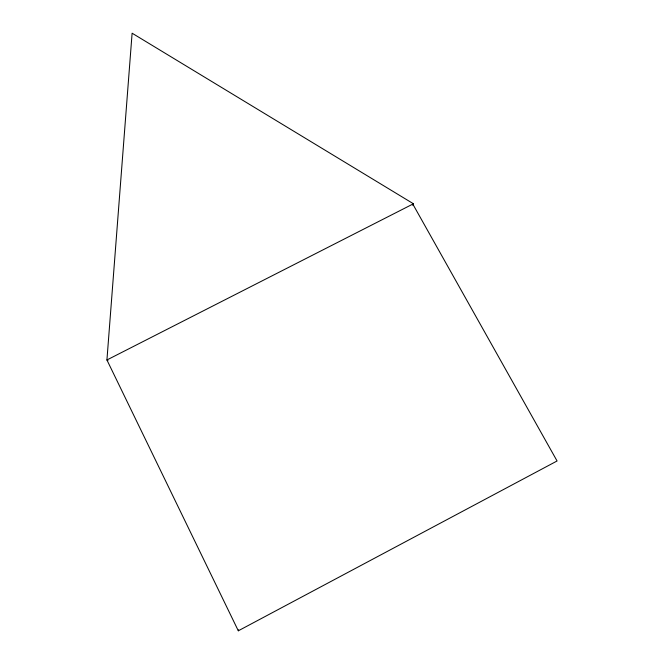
<?xml version="1.0" encoding="UTF-8"?>
<svg xmlns="http://www.w3.org/2000/svg" width="664" height="664" viewBox="0 0 664 664"><rect width="100%" height="100%" fill="white"/><g stroke="black" fill="none" stroke-linecap="round" stroke-linejoin="round"><path stroke-width="1" d="M412.809 204.097L557.071 460.982L238.31 630.8L238.6 629.796M412.709 205.267L413.44 203.773L132.111 33.2L106.929 359.971L238.31 630.8M413.44 203.773L106.929 359.971L107.966 360.593"/></g></svg>
